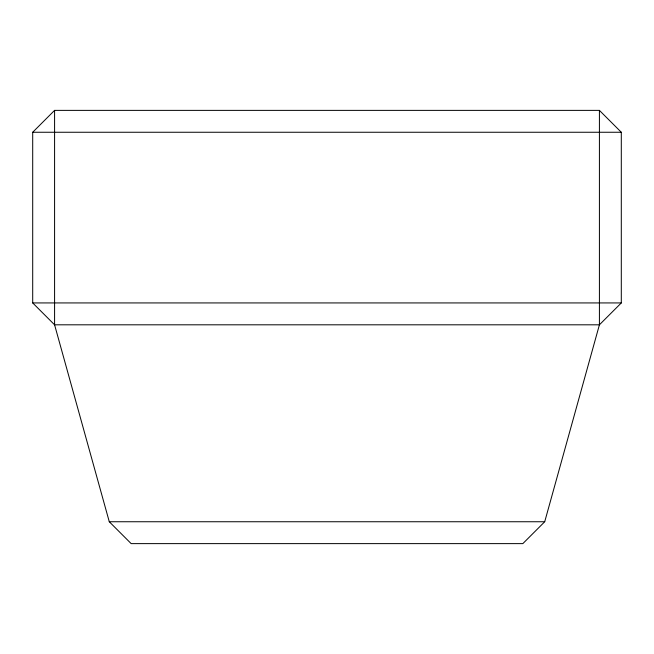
<?xml version="1.0" encoding="UTF-8"?>
<svg xmlns="http://www.w3.org/2000/svg" width="654" height="654" viewBox="0 0 654 654"><rect width="100%" height="100%" fill="white"/><g stroke="black" fill="none" stroke-linecap="round" stroke-linejoin="round"><path stroke-width="0.98" d="M544.717 521.745L599.416 324.809L599.416 110.379L54.584 110.379L32.7 132.255L32.7 302.933L54.584 324.809L109.283 521.745L131.168 543.621L522.832 543.621L544.717 521.745L109.283 521.745M599.416 110.379L621.3 132.255L621.3 302.933L599.416 324.809L54.584 324.809L54.584 110.379M32.7 132.255L621.3 132.255M32.7 302.933L621.3 302.933"/></g></svg>
